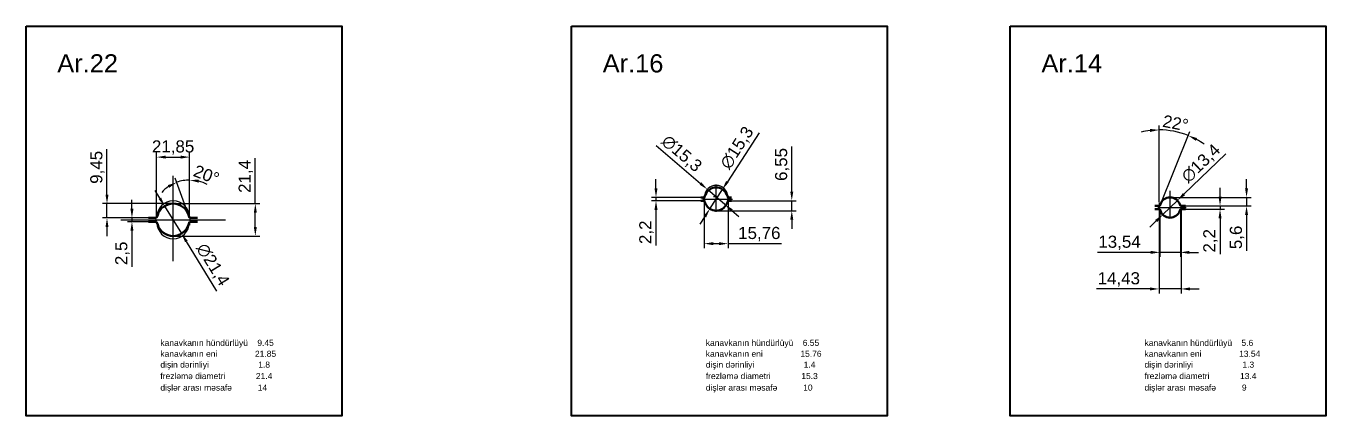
# Model space of a CAD drawing. Header units: millimetres. Extents: x 1526 to 31626, y -4643 to 9189.
# Drawn here: x 10714 to 11572, y 5249 to 5506 of the extents above; entities that cross this region are included whole.
import ezdxf

# ---------------------------------------------------------------- set-up
doc = ezdxf.new("R2010")
doc.units = ezdxf.units.MM
for name, color, linetype, lineweight in [('Quota', 3, 'Continuous', 40), ('контурная', 7, 'Continuous', 50), ('размерные', 7, 'Continuous', 25), ('тонкая', 7, 'Continuous', 20), ('тонкий', 7, 'Continuous', 20)]:
    doc.layers.add(name, color=color, linetype=linetype, lineweight=lineweight)
doc.layers.add('осевая', color=4, linetype='Continuous')
doc.styles.add('s1v4', font='arial.ttf', dxfattribs={"height": 4})
doc.styles.add('s2v4', font='arial.ttf', dxfattribs={"height": 8})
doc.styles.get("Standard").update_dxf_attribs({"font": 'arial.ttf'})
doc.dimstyles.new('s2v4', dxfattribs={"dimtxt": 8, "dimasz": 6, "dimexe": 3, "dimexo": 0, "dimgap": 1.5, "dimtad": 1, "dimtxsty": 'Standard', "dimcen": 2.5, "dimadec": 0, "dimazin": 0, "dimtfac": 1, "dimtmove": 0, "dimatfit": 3, "dimfxl": 1, "dimarcsym": 0})
doc.dimstyles.new('s2v4$0', dxfattribs={"dimtxt": 8, "dimasz": 6, "dimexe": 3, "dimexo": 0, "dimgap": 1.5, "dimtad": 1, "dimtxsty": 'Standard', "dimcen": 2.5, "dimadec": 0, "dimazin": 0, "dimtfac": 1, "dimtmove": 0, "dimatfit": 3, "dimfxl": 1, "dimarcsym": 0})

# ---------------------------------------------------------------- blocks, each defined once
blk = doc.blocks.new('*D1467')
at = {"layer": 'Defpoints', "color": 0, "transparency": 16777216}
for p in [(10811.02, 5389.26), (10767.4, 5379.81), (10794.84, 5379.81)]:
    blk.add_point(p, dxfattribs=at)
at = {"layer": 'размерные', "color": 0, "lineweight": -2, "transparency": 16777216}
for p, q in [((10767.4, 5395.26), (10767.4, 5425.1)), ((10811.02, 5389.26), (10764.4, 5389.26)), ((10767.4, 5379.81), (10767.4, 5389.26)), ((10794.84, 5379.81), (10764.4, 5379.81)), ((10767.4, 5373.81), (10767.4, 5367.81))]:
    blk.add_line(p, q, dxfattribs=at)
at = {"layer": 'размерные', "color": 0, "transparency": 16777216}
for points in [[(10766.4, 5395.26), (10768.4, 5395.26), (10767.4, 5389.26)], [(10766.4, 5373.81), (10768.4, 5373.81), (10767.4, 5379.81)]]:
    blk.add_solid(points, dxfattribs=at)
at = {"layer": 'размерные', "color": 0, "transparency": 16777216, "insert": (10761.09, 5413.18), "char_height": 8, "attachment_point": 5, "rotation": 90}
blk.add_mtext('9,45', dxfattribs=at)
blk = doc.blocks.new('*D1468')
at = {"layer": 'Defpoints', "color": 0, "transparency": 16777216}
for p in [(10821.95, 5419.93), (10800.1, 5379.81), (10821.95, 5379.81)]:
    blk.add_point(p, dxfattribs=at)
at = {"layer": 'размерные', "color": 0, "lineweight": -2, "transparency": 16777216}
for p, q in [((10800.1, 5379.81), (10800.1, 5422.93)), ((10821.95, 5379.81), (10821.95, 5422.93)), ((10806.1, 5419.93), (10815.95, 5419.93))]:
    blk.add_line(p, q, dxfattribs=at)
at = {"layer": 'размерные', "color": 0, "transparency": 16777216}
for points in [[(10806.1, 5420.93), (10806.1, 5418.93), (10800.1, 5419.93)], [(10815.95, 5420.93), (10815.95, 5418.93), (10821.95, 5419.93)]]:
    blk.add_solid(points, dxfattribs=at)
at = {"layer": 'размерные', "color": 0, "transparency": 16777216, "insert": (10811.02, 5426.24), "char_height": 8, "attachment_point": 5}
blk.add_mtext('21,85', dxfattribs=at)
blk = doc.blocks.new('*D1469')
at = {"layer": 'Defpoints', "color": 0, "transparency": 16777216}
for p in [(10794.84, 5379.81), (10783.86, 5377.31), (10794.84, 5377.31)]:
    blk.add_point(p, dxfattribs=at)
at = {"layer": 'размерные', "color": 0, "lineweight": -2, "transparency": 16777216}
for p, q in [((10783.86, 5385.81), (10783.86, 5391.81)), ((10794.84, 5379.81), (10780.86, 5379.81)), ((10783.86, 5379.81), (10783.86, 5377.31)), ((10794.84, 5377.31), (10780.86, 5377.31)), ((10783.86, 5371.31), (10783.86, 5347.55))]:
    blk.add_line(p, q, dxfattribs=at)
at = {"layer": 'размерные', "color": 0, "transparency": 16777216}
for points in [[(10782.86, 5385.81), (10784.86, 5385.81), (10783.86, 5379.81)], [(10782.86, 5371.31), (10784.86, 5371.31), (10783.86, 5377.31)]]:
    blk.add_solid(points, dxfattribs=at)
at = {"layer": 'размерные', "color": 0, "transparency": 16777216, "insert": (10777.56, 5356.43), "char_height": 8, "attachment_point": 5, "rotation": 90}
blk.add_mtext('2,5', dxfattribs=at)
blk = doc.blocks.new('*D1470')
at = {"layer": 'Defpoints', "color": 0, "transparency": 16777216}
for p in [(10811.02, 5389.26), (10865.29, 5389.26), (10811.02, 5367.86)]:
    blk.add_point(p, dxfattribs=at)
at = {"layer": 'размерные', "color": 0, "lineweight": -2, "transparency": 16777216}
for p, q in [((10865.29, 5389.26), (10865.29, 5419.14)), ((10811.02, 5389.26), (10868.29, 5389.26)), ((10865.29, 5373.86), (10865.29, 5383.26)), ((10811.02, 5367.86), (10868.29, 5367.86))]:
    blk.add_line(p, q, dxfattribs=at)
at = {"layer": 'размерные', "color": 0, "transparency": 16777216}
for points in [[(10864.29, 5383.26), (10866.29, 5383.26), (10865.29, 5389.26)], [(10864.29, 5373.86), (10866.29, 5373.86), (10865.29, 5367.86)]]:
    blk.add_solid(points, dxfattribs=at)
at = {"layer": 'размерные', "color": 0, "transparency": 16777216, "insert": (10858.98, 5407.2), "char_height": 8, "attachment_point": 5, "rotation": 90}
blk.add_mtext('21,4', dxfattribs=at)
blk = doc.blocks.new('*D1471')
at = {"layer": 'Defpoints', "color": 0, "transparency": 16777216}
for p in [(10805.42, 5387.67), (10816.63, 5369.44)]:
    blk.add_point(p, dxfattribs=at)
at = {"layer": 'размерные', "color": 0, "lineweight": -2, "transparency": 16777216}
for p, q in [((10802.27, 5392.78), (10799.13, 5397.89)), ((10805.42, 5387.67), (10816.63, 5369.44)), ((10839.91, 5331.58), (10819.77, 5364.33))]:
    blk.add_line(p, q, dxfattribs=at)
at = {"layer": 'размерные', "color": 0, "transparency": 16777216}
for points in [[(10803.13, 5393.31), (10801.42, 5392.26), (10805.42, 5387.67)], [(10820.62, 5364.86), (10818.92, 5363.81), (10816.63, 5369.44)]]:
    blk.add_solid(points, dxfattribs=at)
at = {"layer": 'размерные', "color": 0, "transparency": 16777216, "insert": (10836.9, 5348.77), "char_height": 8, "attachment_point": 5, "rotation": 301.59212}
blk.add_mtext('∅21,4', dxfattribs=at)
blk = doc.blocks.new('*D1472')
at = {"layer": 'Defpoints', "color": 0, "transparency": 16777216}
for p in [(10816.18, 5404.12), (10821.2, 5381.86), (10821.95, 5382.05), (10821.95, 5379.81), (10821.95, 5379.81)]:
    blk.add_point(p, dxfattribs=at)
at = {"layer": 'размерные', "color": 0, "lineweight": -2, "transparency": 16777216}
for p, q in [((10821.2, 5381.86), (10812.37, 5406.11)), ((10821.95, 5382.05), (10821.95, 5407.79))]:
    blk.add_line(p, q, dxfattribs=at)
for start, end in [(123.79208, 137.58416), (90, 110), (62.41584, 76.20792)]:
    blk.add_arc((10821.95, 5379.81), 24.99, start, end, dxfattribs=at)
at = {"layer": 'размерные', "color": 0, "transparency": 16777216}
for points in [[(10827.78, 5403.08), (10828.02, 5405.07), (10821.95, 5404.79)], [(10807.6, 5401.46), (10808.5, 5399.68), (10813.4, 5403.29)]]:
    blk.add_solid(points, dxfattribs=at)
at = {"layer": 'размерные', "color": 0, "transparency": 16777216, "insert": (10833.01, 5408.31), "char_height": 8, "attachment_point": 5, "rotation": 338.78592}
blk.add_mtext('20°', dxfattribs=at)
blk = doc.blocks.new('*D1493')
at = {"layer": 'Defpoints', "color": 0, "transparency": 16777216}
for p in [(11161.52, 5391.13), (11177.28, 5391.13), (11177.28, 5362.83)]:
    blk.add_point(p, dxfattribs=at)
at = {"layer": 'тонкий', "color": 0, "lineweight": -2, "transparency": 16777216}
for p, q in [((11161.52, 5391.13), (11161.52, 5359.83)), ((11177.28, 5391.13), (11177.28, 5359.83)), ((11167.52, 5362.83), (11171.28, 5362.83)), ((11177.28, 5362.83), (11212.51, 5362.83))]:
    blk.add_line(p, q, dxfattribs=at)
at = {"layer": 'тонкий', "color": 0, "transparency": 16777216}
for points in [[(11167.52, 5363.83), (11167.52, 5361.83), (11161.52, 5362.83)], [(11171.28, 5363.83), (11171.28, 5361.83), (11177.28, 5362.83)]]:
    blk.add_solid(points, dxfattribs=at)
at = {"layer": 'тонкий', "color": 0, "transparency": 16777216, "insert": (11197.89, 5369.14), "char_height": 8, "attachment_point": 5}
blk.add_mtext('15,76', dxfattribs=at)
blk = doc.blocks.new('*D1494')
at = {"layer": 'Defpoints', "color": 0, "transparency": 16777216}
for p in [(11129.71, 5391.13), (11159.31, 5393.33), (11159.31, 5391.13)]:
    blk.add_point(p, dxfattribs=at)
at = {"layer": 'тонкий', "color": 0, "lineweight": -2, "transparency": 16777216}
for p, q in [((11129.71, 5399.33), (11129.71, 5405.33)), ((11159.31, 5393.33), (11126.71, 5393.33)), ((11159.31, 5391.13), (11126.71, 5391.13)), ((11129.71, 5393.33), (11129.71, 5391.13)), ((11129.71, 5385.13), (11129.71, 5361.51))]:
    blk.add_line(p, q, dxfattribs=at)
at = {"layer": 'тонкий', "color": 0, "transparency": 16777216}
for points in [[(11128.71, 5399.33), (11130.71, 5399.33), (11129.71, 5393.33)], [(11128.71, 5385.13), (11130.71, 5385.13), (11129.71, 5391.13)]]:
    blk.add_solid(points, dxfattribs=at)
at = {"layer": 'тонкий', "color": 0, "transparency": 16777216, "insert": (11123.4, 5370.32), "char_height": 8, "attachment_point": 5, "rotation": 90}
blk.add_mtext('2,2', dxfattribs=at)
blk = doc.blocks.new('*D1495')
at = {"layer": 'Defpoints', "color": 0, "transparency": 16777216}
for p in [(11179.48, 5391.13), (11169.4, 5384.58), (11219.31, 5384.58)]:
    blk.add_point(p, dxfattribs=at)
at = {"layer": 'тонкий', "color": 0, "lineweight": -2, "transparency": 16777216}
for p, q in [((11219.31, 5397.13), (11219.31, 5427.01)), ((11179.48, 5391.13), (11222.31, 5391.13)), ((11219.31, 5384.58), (11219.31, 5391.13)), ((11169.4, 5384.58), (11222.31, 5384.58)), ((11219.31, 5378.58), (11219.31, 5372.58))]:
    blk.add_line(p, q, dxfattribs=at)
at = {"layer": 'тонкий', "color": 0, "transparency": 16777216}
for points in [[(11218.31, 5397.13), (11220.31, 5397.13), (11219.31, 5391.13)], [(11218.31, 5378.58), (11220.31, 5378.58), (11219.31, 5384.58)]]:
    blk.add_solid(points, dxfattribs=at)
at = {"layer": 'тонкий', "color": 0, "transparency": 16777216, "insert": (11213.01, 5415.07), "char_height": 8, "attachment_point": 5, "rotation": 90}
blk.add_mtext('6,55', dxfattribs=at)
blk = doc.blocks.new('*D1496')
at = {"layer": 'Defpoints', "color": 0, "transparency": 16777216}
for p in [(11173.55, 5398.65), (11165.25, 5385.8)]:
    blk.add_point(p, dxfattribs=at)
at = {"layer": 'тонкий', "color": 0, "lineweight": -2, "transparency": 16777216}
for p, q in [((11197.7, 5436.01), (11176.81, 5403.69)), ((11165.25, 5385.8), (11173.55, 5398.65)), ((11161.99, 5380.76), (11158.73, 5375.72))]:
    blk.add_line(p, q, dxfattribs=at)
at = {"layer": 'тонкий', "color": 0, "transparency": 16777216}
for points in [[(11175.97, 5404.23), (11177.65, 5403.15), (11173.55, 5398.65)], [(11161.15, 5381.31), (11162.83, 5380.22), (11165.25, 5385.8)]]:
    blk.add_solid(points, dxfattribs=at)
at = {"layer": 'тонкий', "color": 0, "transparency": 16777216, "insert": (11183.47, 5425.87), "char_height": 8, "attachment_point": 5, "rotation": 57.1269}
blk.add_mtext('∅15,3', dxfattribs=at)
blk = doc.blocks.new('*D1497')
at = {"layer": 'Defpoints', "color": 0, "transparency": 16777216}
for p in [(11163.6, 5398.62), (11175.19, 5388.63)]:
    blk.add_point(p, dxfattribs=at)
at = {"layer": 'тонкий', "color": 0, "lineweight": -2, "transparency": 16777216}
for p, q in [((11129.92, 5427.68), (11159.06, 5402.54)), ((11175.19, 5388.63), (11163.6, 5398.62)), ((11179.73, 5384.71), (11184.28, 5380.79))]:
    blk.add_line(p, q, dxfattribs=at)
at = {"layer": 'тонкий', "color": 0, "transparency": 16777216}
for points in [[(11159.71, 5403.3), (11158.41, 5401.79), (11163.6, 5398.62)], [(11180.39, 5385.47), (11179.08, 5383.96), (11175.19, 5388.63)]]:
    blk.add_solid(points, dxfattribs=at)
at = {"layer": 'тонкий', "color": 0, "transparency": 16777216, "insert": (11146.42, 5421.94), "char_height": 8, "attachment_point": 5, "rotation": 319.22449}
blk.add_mtext('∅15,3', dxfattribs=at)
blk = doc.blocks.new('*D1504')
at = {"layer": 'Defpoints', "color": 0, "transparency": 16777216}
for p in [(11468.97, 5393.33), (11479.11, 5387.73), (11519.45, 5387.73)]:
    blk.add_point(p, dxfattribs=at)
at = {"layer": 'тонкий', "color": 0, "lineweight": -2, "transparency": 16777216}
for p, q in [((11519.45, 5399.33), (11519.45, 5405.33)), ((11468.97, 5393.33), (11522.45, 5393.33)), ((11519.45, 5393.33), (11519.45, 5387.73)), ((11479.11, 5387.73), (11522.45, 5387.73)), ((11519.45, 5381.73), (11519.45, 5358.17))]:
    blk.add_line(p, q, dxfattribs=at)
at = {"layer": 'тонкий', "color": 0, "transparency": 16777216}
for points in [[(11518.45, 5399.33), (11520.45, 5399.33), (11519.45, 5393.33)], [(11518.45, 5381.73), (11520.45, 5381.73), (11519.45, 5387.73)]]:
    blk.add_solid(points, dxfattribs=at)
at = {"layer": 'тонкий', "color": 0, "transparency": 16777216, "insert": (11513.14, 5366.95), "char_height": 8, "attachment_point": 5, "rotation": 90}
blk.add_mtext('5,6', dxfattribs=at)
blk = doc.blocks.new('*D1505')
at = {"layer": 'Defpoints', "color": 0, "transparency": 16777216}
for p in [(11479.11, 5387.73), (11479.11, 5385.53), (11501.93, 5385.53)]:
    blk.add_point(p, dxfattribs=at)
at = {"layer": 'тонкий', "color": 0, "lineweight": -2, "transparency": 16777216}
for p, q in [((11501.93, 5393.73), (11501.93, 5399.73)), ((11479.11, 5387.73), (11504.93, 5387.73)), ((11479.11, 5385.53), (11504.93, 5385.53)), ((11501.93, 5387.73), (11501.93, 5385.53)), ((11501.93, 5379.53), (11501.93, 5355.91))]:
    blk.add_line(p, q, dxfattribs=at)
at = {"layer": 'тонкий', "color": 0, "transparency": 16777216}
for points in [[(11500.93, 5393.73), (11502.93, 5393.73), (11501.93, 5387.73)], [(11500.93, 5379.53), (11502.93, 5379.53), (11501.93, 5385.53)]]:
    blk.add_solid(points, dxfattribs=at)
at = {"layer": 'тонкий', "color": 0, "transparency": 16777216, "insert": (11495.62, 5364.72), "char_height": 8, "attachment_point": 5, "rotation": 90}
blk.add_mtext('2,2', dxfattribs=at)
blk = doc.blocks.new('*D1506')
at = {"layer": 'Defpoints', "color": 0, "transparency": 16777216}
for p in [(11462.2, 5385.53), (11475.74, 5385.53), (11462.2, 5357.07)]:
    blk.add_point(p, dxfattribs=at)
at = {"layer": 'тонкий', "color": 0, "lineweight": -2, "transparency": 16777216}
for p, q in [((11462.2, 5385.53), (11462.2, 5354.07)), ((11475.74, 5385.53), (11475.74, 5354.07)), ((11456.2, 5357.07), (11420.99, 5357.07)), ((11475.74, 5357.07), (11462.2, 5357.07)), ((11481.74, 5357.07), (11487.74, 5357.07))]:
    blk.add_line(p, q, dxfattribs=at)
at = {"layer": 'тонкий', "color": 0, "transparency": 16777216}
for points in [[(11456.2, 5358.07), (11456.2, 5356.07), (11462.2, 5357.07)], [(11481.74, 5358.07), (11481.74, 5356.07), (11475.74, 5357.07)]]:
    blk.add_solid(points, dxfattribs=at)
at = {"layer": 'тонкий', "color": 0, "transparency": 16777216, "insert": (11435.6, 5363.38), "char_height": 8, "attachment_point": 5}
blk.add_mtext('13,54', dxfattribs=at)
blk = doc.blocks.new('*D1507')
at = {"layer": 'Defpoints', "color": 0, "transparency": 16777216}
for p in [(11461.76, 5386.63), (11476.19, 5386.63), (11461.76, 5332.95)]:
    blk.add_point(p, dxfattribs=at)
at = {"layer": 'тонкий', "color": 0, "lineweight": -2, "transparency": 16777216}
for p, q in [((11461.76, 5386.63), (11461.76, 5329.95)), ((11476.19, 5386.63), (11476.19, 5329.95)), ((11455.76, 5332.95), (11420.51, 5332.95)), ((11476.19, 5332.95), (11461.76, 5332.95)), ((11482.19, 5332.95), (11488.19, 5332.95))]:
    blk.add_line(p, q, dxfattribs=at)
at = {"layer": 'тонкий', "color": 0, "transparency": 16777216}
for points in [[(11455.76, 5333.95), (11455.76, 5331.95), (11461.76, 5332.95)], [(11482.19, 5333.95), (11482.19, 5331.95), (11476.19, 5332.95)]]:
    blk.add_solid(points, dxfattribs=at)
at = {"layer": 'тонкий', "color": 0, "transparency": 16777216, "insert": (11435.14, 5339.26), "char_height": 8, "attachment_point": 5}
blk.add_mtext('14,43', dxfattribs=at)
blk = doc.blocks.new('*D1508')
at = {"layer": 'Defpoints', "color": 0, "transparency": 16777216}
for p in [(11473.79, 5391.29), (11464.16, 5381.97)]:
    blk.add_point(p, dxfattribs=at)
at = {"layer": 'тонкий', "color": 0, "lineweight": -2, "transparency": 16777216}
for p, q in [((11505.74, 5422.19), (11478.1, 5395.46)), ((11464.16, 5381.97), (11473.79, 5391.29)), ((11459.84, 5377.8), (11455.53, 5373.63))]:
    blk.add_line(p, q, dxfattribs=at)
at = {"layer": 'тонкий', "color": 0, "transparency": 16777216}
for points in [[(11477.41, 5396.18), (11478.8, 5394.74), (11473.79, 5391.29)], [(11459.15, 5378.52), (11460.54, 5377.08), (11464.16, 5381.97)]]:
    blk.add_solid(points, dxfattribs=at)
at = {"layer": 'тонкий', "color": 0, "transparency": 16777216, "insert": (11489.6, 5415.54), "char_height": 8, "attachment_point": 5, "rotation": 44.04564}
blk.add_mtext('∅13,4', dxfattribs=at)
blk = doc.blocks.new('*D1509')
at = {"layer": 'Defpoints', "color": 0, "transparency": 16777216}
for p in [(11474.73, 5436.21), (11461.76, 5390.41), (11461.76, 5386.63), (11461.76, 5386.63), (11462.13, 5387.56)]:
    blk.add_point(p, dxfattribs=at)
at = {"layer": 'тонкий', "color": 0, "lineweight": -2, "transparency": 16777216}
for p, q in [((11461.76, 5390.41), (11461.76, 5440.88)), ((11462.13, 5387.56), (11482.08, 5436.93))]:
    blk.add_line(p, q, dxfattribs=at)
for start, end in [(96.71096, 103.42193), (68, 90), (54.57807, 61.28904)]:
    blk.add_arc((11461.76, 5386.63), 51.26, start, end, dxfattribs=at)
at = {"layer": 'тонкий', "color": 0, "transparency": 16777216}
for points in [[(11455.71, 5438.53), (11455.83, 5436.53), (11461.76, 5437.88)], [(11485.95, 5430.68), (11486.81, 5432.49), (11480.96, 5434.15)]]:
    blk.add_solid(points, dxfattribs=at)
at = {"layer": 'тонкий', "color": 0, "transparency": 16777216, "insert": (11472.59, 5442.36), "char_height": 8, "attachment_point": 5, "rotation": 349}
blk.add_mtext('22°', dxfattribs=at)

msp = doc.modelspace()

# ---------------------------------------------------------------- linework, layer by layer
at = {"layer": 'Quota'}
for points in [[(10713.95064, 5506.43), (10922.39739, 5506.43), (10922.39739, 5249.12412), (10713.95064, 5249.12412)], [(11073.89228, 5506.43), (11282.33904, 5506.43), (11282.33904, 5249.12412), (11073.89228, 5249.12412)], [(11363.42385, 5506.43), (11571.8706, 5506.43), (11571.8706, 5249.12412), (11363.42385, 5249.12412)]]:
    msp.add_lwpolyline(points, close=True, dxfattribs=at)
at = {"layer": 'контурная'}
for p, q in [((11161.52024, 5393.32771), (11159.31463, 5393.32771)), ((11161.52024, 5391.12771), (11159.31463, 5391.12771)), ((11161.03396, 5392.22771), (11162.40134, 5395.32081)), ((11161.03396, 5392.22771), (11162.40134, 5389.13462)), ((11177.76232, 5392.22771), (11176.39494, 5395.32081)), ((11177.76232, 5392.22771), (11176.39494, 5389.13462)), ((11177.27604, 5393.32771), (11179.48166, 5393.32771)), ((11177.27604, 5391.12771), (11179.48166, 5391.12771)), ((11462.20168, 5387.72874), (11462.63496, 5388.80113)), ((11475.7443, 5387.72874), (11475.31103, 5388.80113)), ((10800.09743, 5379.80799), (10794.8404, 5379.80799)), ((10800.09743, 5379.80799), (10800.84263, 5381.85539)), ((10821.94632, 5379.80799), (10821.20113, 5381.85539)), ((10821.94632, 5379.80799), (10827.20336, 5379.80799)), ((11462.09483, 5387.72874), (11458.83169, 5387.72874)), ((11462.20168, 5387.72874), (11458.83169, 5387.72874)), ((11462.09483, 5385.52874), (11458.83169, 5385.52874)), ((11462.20168, 5385.52874), (11458.83169, 5385.52874)), ((11462.20168, 5385.52874), (11462.63496, 5384.45634)), ((11475.7443, 5385.52874), (11475.31103, 5384.45634)), ((11475.7443, 5387.72874), (11479.1143, 5387.72874)), ((11475.7443, 5385.52874), (11479.1143, 5385.52874)), ((11475.85115, 5387.72874), (11479.1143, 5387.72874)), ((11475.85115, 5387.72874), (11479.1143, 5387.72874)), ((11475.85115, 5385.52874), (11479.1143, 5385.52874)), ((11475.85115, 5385.52874), (11479.1143, 5385.52874)), ((10800.09743, 5377.30799), (10794.8404, 5377.30799)), ((10800.09743, 5377.30799), (10800.84263, 5375.26059)), ((10821.94632, 5377.30799), (10821.20113, 5375.26059)), ((10821.94632, 5377.30799), (10827.20336, 5377.30799))]:
    msp.add_line(p, q, dxfattribs=at)
for centre, radius, start, end in [((11169.39814, 5392.22771), 7.65, 23.84890579, 156.15109421), ((10811.02188, 5378.55799), 10.7, 17.94887413, 162.05112587), ((11169.39814, 5392.22771), 7.65, 203.84890579, 336.15109421), ((11468.97299, 5386.62874), 6.7, 90, 161.08056361), ((11468.97299, 5386.62874), 6.7, 18.91943639, 90), ((11468.97299, 5386.62874), 6.7, 198.91943639, 270), ((11468.97299, 5386.62874), 6.7, 270, 341.08056361), ((10811.02188, 5378.55799), 10.7, 197.94887413, 342.05112587)]:
    msp.add_arc(centre, radius, start, end, dxfattribs=at)
at = {"layer": 'осевая'}
for p, q in [((10811.02188, 5351.22058), (10811.02188, 5407.49768)), ((11169.39814, 5383.87863), (11169.39814, 5401.94283)), ((11468.97299, 5379.92874), (11468.97299, 5397.57474)), ((11160.67518, 5392.22771), (11180.21705, 5392.22771)), ((11460.8494, 5386.62874), (11479.59359, 5386.62874)), ((10776.45288, 5378.55799), (10845.59088, 5378.55799))]:
    msp.add_line(p, q, dxfattribs=at)
at = {"layer": 'размерные'}
for p, q in [((11161.49814, 5393.77771), (11162.2069, 5393.77771)), ((11161.52024, 5393.32771), (11161.52024, 5393.82771)), ((11170.80202, 5393.62771), (11167.6242, 5393.62771)), ((11177.29814, 5393.27771), (11177.29814, 5394.4986)), ((10799.64247, 5378.55799), (10799.95828, 5379.42566)), ((10821.94632, 5379.80799), (10821.94632, 5382.04914)), ((10822.40128, 5378.55799), (10822.07371, 5379.458)), ((10799.64247, 5378.55799), (10799.95828, 5377.69032)), ((10821.94632, 5377.30799), (10821.94632, 5375.06684)), ((10822.40128, 5378.55799), (10822.07371, 5377.65798))]:
    msp.add_line(p, q, dxfattribs=at)
for centre, radius, start, end in [((11169.39814, 5393.62771), 7.65, 1.66939997, 178.33060003), ((10811.02188, 5380.35799), 10.7, 0.36002644, 179.63997356), ((10811.02188, 5376.75799), 10.7, 180.36002644, 359.63997356)]:
    msp.add_arc(centre, radius, start, end, dxfattribs=at)
at = {"layer": 'тонкая'}
for p, q in [((11461.75725, 5386.62874), (11461.75725, 5390.41018)), ((11461.75725, 5386.62874), (11462.1334, 5387.55973)), ((11461.75725, 5386.62874), (11462.1334, 5385.69775)), ((11476.18873, 5386.62874), (11475.81259, 5387.55973)), ((11476.18873, 5386.62874), (11475.81259, 5385.69775))]:
    msp.add_line(p, q, dxfattribs=at)

# ---------------------------------------------------------------- texts
at = {"layer": 'размерные', "style": 's2v4'}
for s, p in [('Ar.22', (10734.59861, 5475.80354)), ('Ar.16', (11094.54025, 5475.80354)), ('Ar.14', (11384.07182, 5475.80354))]:
    msp.add_text(s, height=12, dxfattribs=at).set_placement(p)
at = {"layer": 'тонкая', "style": 's1v4'}
for s, p in [('kanavkanın hündürlüyü    9.45', (10802.63077, 5295.3935)), ('kanavkanın hündürlüyü    6.55', (11162.57241, 5295.3935)), ('kanavkanın hündürlüyü    5.6', (11452.10398, 5295.3935)), ('dişin dərinliyi                     1.8', (10802.63077, 5281.01387)), ('kanavkanın eni                21.85', (10802.63077, 5288.16352)), ('dişin dərinliyi                     1.4', (11162.57241, 5281.01387)), ('kanavkanın eni                15.76', (11162.57241, 5288.16352)), ('dişin dərinliyi                     1.3', (11452.10398, 5281.01387)), ('kanavkanın eni                13.54', (11452.10398, 5288.16352)), ('frezləmə diametri             21.4', (10802.63077, 5273.47239)), ('frezləmə diametri             15.3', (11162.57241, 5273.47239)), ('frezləmə diametri             13.4', (11452.10398, 5273.47239)), ('dişlər arası məsafə           14', (10802.63077, 5265.86674)), ('dişlər arası məsafə           10', (11162.57241, 5265.86674)), ('dişlər arası məsafə           9', (11452.10398, 5265.86674))]:
    msp.add_text(s, height=4, dxfattribs=at).set_placement(p)

# ---------------------------------------------------------------- dimensions: what is measured, and where the dimension line sits
at = {"layer": 'размерные'}
dim = msp.add_linear_dim(base=(10821.94632, 5419.93029), p1=(10800.09743, 5379.80799), p2=(10821.94632, 5379.80799), dimstyle='s2v4$0', dxfattribs=at)
dim.commit()
dim.dimension.update_dxf_attribs({"geometry": '*D1468', "text_midpoint": (10811.02188, 5419.93029), "dimtype": 160})
for base, p1, p2, picture, middle in [((10767.40123, 5379.80799), (10811.02188, 5389.25799), (10794.8404, 5379.80799), '*D1467', (10767.40123, 5413.17818)), ((10865.29115, 5389.25799), (10811.02188, 5367.85799), (10811.02188, 5389.25799), '*D1470', (10865.29115, 5407.20001))]:
    dim = msp.add_linear_dim(base=base, p1=p1, p2=p2, angle=90, dimstyle='s2v4$0', dxfattribs=at)
    dim.commit()
    dim.dimension.update_dxf_attribs({"geometry": picture, "text_midpoint": middle, "dimtype": 160})
dim = msp.add_angular_dim_2l(base=(10816.1842, 5404.12029), line1=((10821.94632, 5379.80799), (10821.94632, 5382.04914)), line2=((10821.94632, 5379.80799), (10821.20113, 5381.85539)), dimstyle='s2v4', dxfattribs=at)
dim.commit()
dim.dimension.update_dxf_attribs({"geometry": '*D1472', "text_midpoint": (10830.98752, 5403.10062), "dimtype": 162})
dim = msp.add_diameter_dim_2p(p1=(10805.41648, 5387.67224), p2=(10816.62727, 5369.44374), dimstyle='s2v4', dxfattribs=at)
dim.commit()
dim.dimension.update_dxf_attribs({"geometry": '*D1471', "text_midpoint": (10836.89828, 5348.77403)})
dim = msp.add_linear_dim(base=(10783.86335, 5377.30799), p1=(10794.8404, 5379.80799), p2=(10794.8404, 5377.30799), angle=90, dimstyle='s2v4$0', dxfattribs=at)
dim.commit()
dim.dimension.update_dxf_attribs({"geometry": '*D1469', "text_midpoint": (10777.55571, 5356.42736)})
at = {"layer": 'тонкий'}
dim = msp.add_angular_dim_2l(base=(11474.7348, 5436.21372), line1=((11461.75725, 5386.62874), (11461.75725, 5390.41018)), line2=((11461.75725, 5386.62874), (11462.1334, 5387.55973)), dimstyle='s2v4', dxfattribs=at)
dim.commit()
dim.dimension.update_dxf_attribs({"geometry": '*D1509', "text_midpoint": (11472.58976, 5442.35717)})
for p1, p2, picture, middle in [((11165.24587, 5385.80267), (11173.55041, 5398.65275), '*D1496', (11183.47207, 5425.86738)), ((11175.19129, 5388.63152), (11163.60499, 5398.6239), '*D1497', (11146.42297, 5421.94456)), ((11464.15713, 5381.97069), (11473.78886, 5391.28679), '*D1508', (11489.60085, 5415.53821))]:
    dim = msp.add_diameter_dim_2p(p1=p1, p2=p2, dimstyle='s2v4', dxfattribs=at)
    dim.commit()
    dim.dimension.update_dxf_attribs({"geometry": picture, "text_midpoint": middle})
for base, p1, p2, dimstyle, picture, middle in [((11219.31406, 5384.57771), (11179.48166, 5391.12771), (11169.39814, 5384.57771), 's2v4$0', '*D1495', (11219.31406, 5415.06973)), ((11519.44592, 5387.72874), (11468.97299, 5393.32874), (11479.1143, 5387.72874), 's2v4', '*D1504', (11519.44592, 5366.94907))]:
    dim = msp.add_linear_dim(base=base, p1=p1, p2=p2, angle=90, dimstyle=dimstyle, dxfattribs=at)
    dim.commit()
    dim.dimension.update_dxf_attribs({"geometry": picture, "text_midpoint": middle, "dimtype": 160})
for base, p1, p2, dimstyle, picture, middle in [((11129.71028, 5391.12771), (11159.31463, 5393.32771), (11159.31463, 5391.12771), 's2v4$0', '*D1494', (11123.40264, 5370.31803)), ((11501.92636, 5385.52874), (11479.1143, 5387.72874), (11479.1143, 5385.52874), 's2v4', '*D1505', (11495.61872, 5364.71905))]:
    dim = msp.add_linear_dim(base=base, p1=p1, p2=p2, angle=90, dimstyle=dimstyle, dxfattribs=at)
    dim.commit()
    dim.dimension.update_dxf_attribs({"geometry": picture, "text_midpoint": middle})
dim = msp.add_linear_dim(base=(11177.27604, 5362.83317), p1=(11161.52024, 5391.12771), p2=(11177.27604, 5391.12771), dimstyle='s2v4$0', dxfattribs=at)
dim.commit()
dim.dimension.update_dxf_attribs({"geometry": '*D1493', "text_midpoint": (11197.89473, 5362.83317), "dimtype": 160})
for base, p1, p2, picture, middle in [((11461.75725, 5332.94864), (11476.18873, 5386.62874), (11461.75725, 5386.62874), '*D1507', (11435.13583, 5339.25628)), ((11462.20168, 5357.06837), (11475.7443, 5385.52874), (11462.20168, 5385.52874), '*D1506', (11435.59663, 5363.37601))]:
    dim = msp.add_linear_dim(base=base, p1=p1, p2=p2, dimstyle='s2v4', dxfattribs=at)
    dim.commit()
    dim.dimension.update_dxf_attribs({"geometry": picture, "text_midpoint": middle})

doc.saveas('drawing.dxf')
